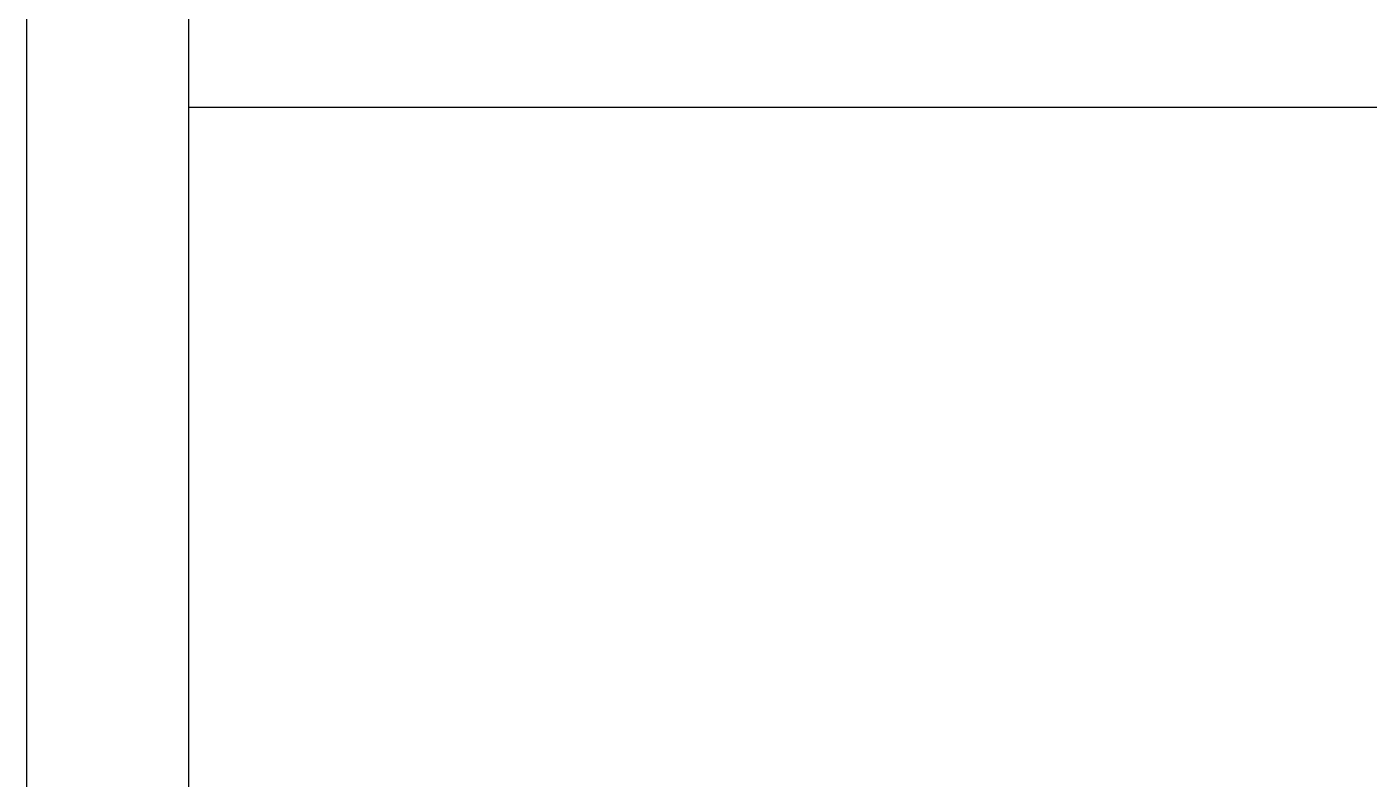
# Model space of a CAD drawing. Header units: metres. Extents: x 428 to 3974, y -4076 to 3914.
# Drawn here: x 1097.507 to 1098.138, y -3844.763 to -3844.409 of the extents above; entities that cross this region are included whole.
import ezdxf

# ---------------------------------------------------------------- set-up
doc = ezdxf.new("R2010")
doc.units = ezdxf.units.M
doc.header["$MEASUREMENT"] = 0
for name, color, linetype in [('Edges', 7, 'Continuous'), ('wall', 150, 'Continuous'), ('window', 2, 'Continuous')]:
    doc.layers.add(name, color=color, linetype=linetype)

msp = doc.modelspace()

# ---------------------------------------------------------------- linework, layer by layer
at = {"layer": 'Edges'}
for p, q in [((1097.58332, -3845.58671), (1097.58332, -3844.44671)), ((1097.58332, -3844.44671), (1098.15332, -3844.44671))]:
    msp.add_line(p, q, dxfattribs=at)
at = {"layer": 'wall'}
for p, q in [((1097.58332, -3846.2954), (1097.58332, -3843.3312)), ((1097.58332, -3846.2954), (1097.58332, -3843.3312)), ((1097.50712, -3845.7336), (1097.50712, -3843.4074)), ((1097.50712, -3845.7336), (1097.50712, -3843.4074))]:
    msp.add_line(p, q, dxfattribs=at)
at = {"layer": 'window', "color": 5}
msp.add_line((1097.50712, -3845.7336), (1097.50712, -3843.4074), dxfattribs=at)

doc.saveas('drawing.dxf')
